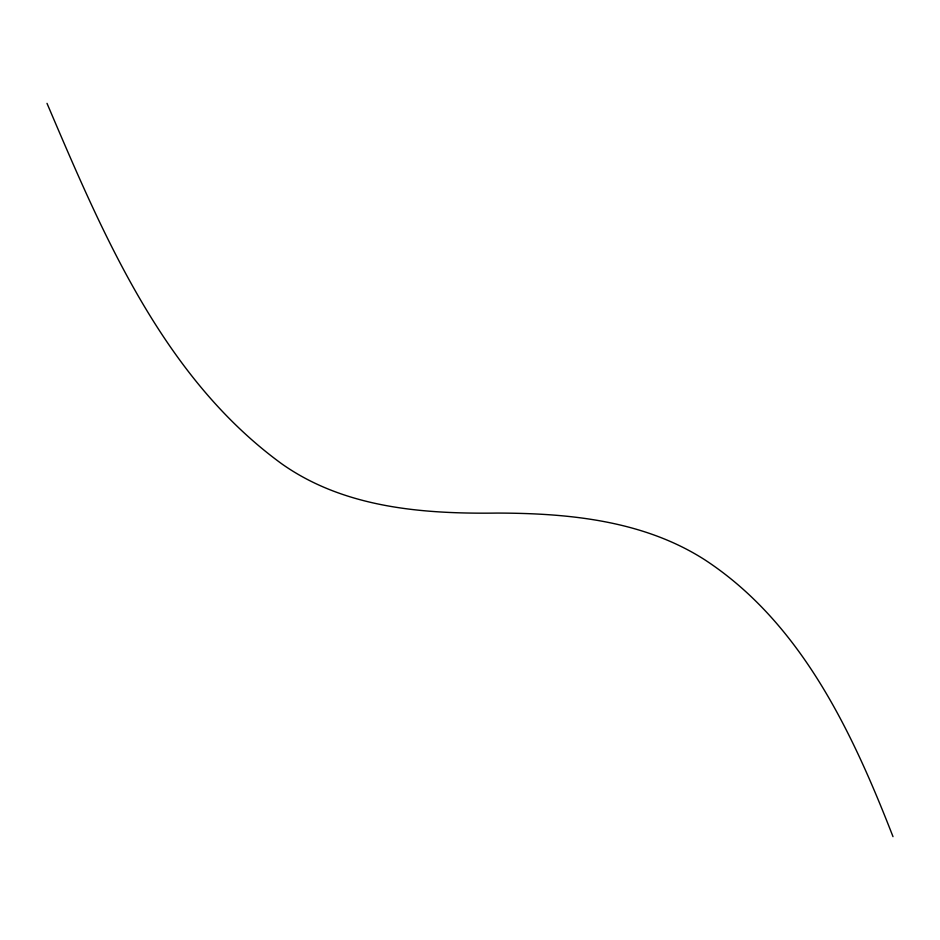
<?xml version="1.0" encoding="UTF-8"?>
<svg xmlns="http://www.w3.org/2000/svg" width="940" height="940" viewBox="0 0 940 940"><rect width="100%" height="100%" fill="white"/><g stroke="black" fill="none" stroke-linecap="round" stroke-linejoin="round"><path stroke-width="1.41" d="M47 103.353C103.059 234.648 162.62 376.928 281.706 463.796C344.31 508.058 423.035 514.051 497.26 513.076C568.489 513.205 643.195 520.384 704.648 559.711C801.28 622.879 852.474 732.624 893 836.647"/></g></svg>
